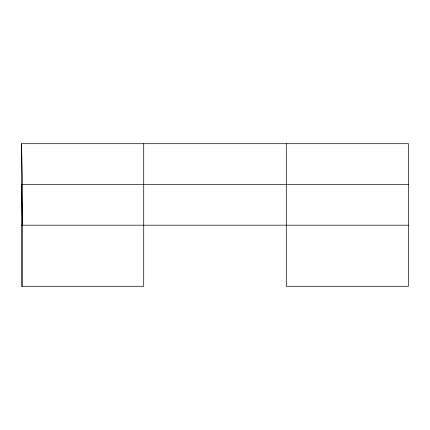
<?xml version="1.0" encoding="UTF-8"?>
<svg xmlns="http://www.w3.org/2000/svg" width="430" height="430" viewBox="0 0 430 430"><rect width="100%" height="100%" fill="white"/><g stroke="black" fill="none" stroke-linecap="round" stroke-linejoin="round"><path stroke-width="0.64" d="M143.711 143.711L143.711 286.289L21.5 286.289L21.5 143.711L408.5 143.711L408.5 286.289L286.289 286.289L286.289 143.711M21.5 143.711L22.489 184.448L408.5 184.448M21.5 225.186L408.5 225.186M21.5 184.448L22.489 225.186M22.489 184.448L22.489 286.289"/></g></svg>
